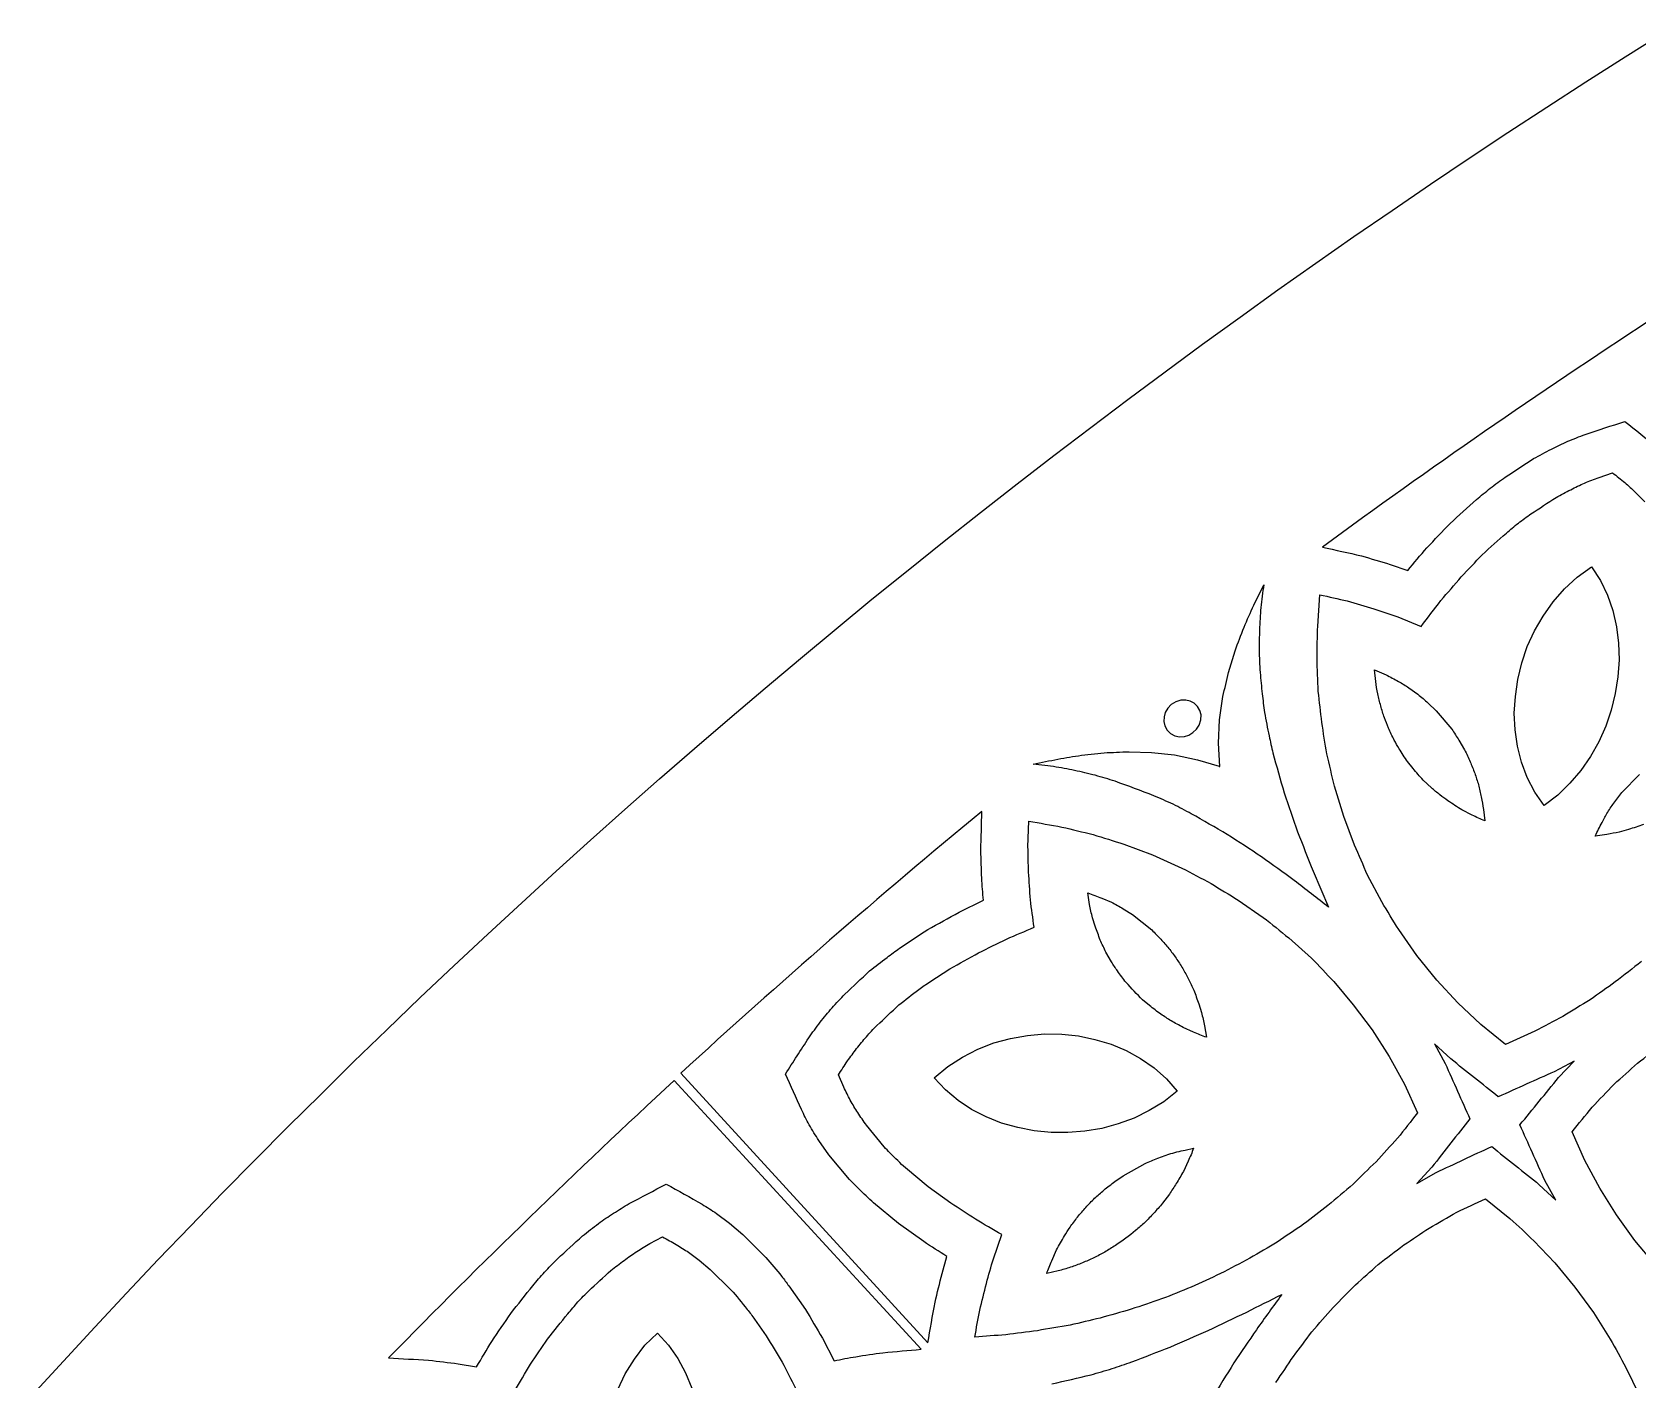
# Model space of a CAD drawing. Extents: x 10 to 990, y 10 to 990.
# Drawn here: x 137.4 to 239.3, y 830.3 to 915.8 of the extents above; entities that cross this region are included whole.
import ezdxf

# ---------------------------------------------------------------- set-up
doc = ezdxf.new("R2010")
doc.units = 0

msp = doc.modelspace()

# ---------------------------------------------------------------- linework, layer by layer
for points in [[(137.4, 829.36), (139.39, 831.53), (141.38, 833.69), (143.39, 835.84), (145.41, 837.97), (147.45, 840.09), (149.49, 842.2), (151.55, 844.29), (153.62, 846.38), (155.71, 848.45), (157.8, 850.51), (159.91, 852.55), (162.03, 854.59), (164.16, 856.61), (166.31, 858.62), (168.47, 860.61), (170.64, 862.6), (172.82, 864.57), (175.01, 866.52), (177.21, 868.47), (179.43, 870.4), (181.66, 872.32), (183.9, 874.22), (186.15, 876.11), (188.41, 877.99), (190.68, 879.86), (192.97, 881.71), (195.26, 883.55), (197.57, 885.37), (199.89, 887.18), (202.22, 888.98), (204.56, 890.76), (206.91, 892.53), (209.28, 894.29), (211.65, 896.03), (214.04, 897.76), (216.43, 899.48), (218.84, 901.18), (221.25, 902.86), (223.68, 904.53), (226.12, 906.19), (228.57, 907.84), (231.03, 909.46), (233.5, 911.08), (235.98, 912.68), (238.46, 914.26), (240.96, 915.84)], [(174.56, 829.72), (175.03, 830.72), (175.61, 831.65), (176.28, 832.53), (177.07, 833.31), (177.07, 833.31), (177.77, 832.55), (178.36, 831.69), (178.86, 830.79), (179.25, 829.81)]]:
    msp.add_lwpolyline(points)
for points in [[(240.02, 897.54, 0.013098), (219.26, 883.17, -0.001447), (221.74, 882.61, -0.003824), (223.55, 882.07), (224.67, 881.69, -0.005336), (225.89, 883.12, -0.001286), (227.36, 884.67, -0.003702), (229.03, 886.18, -0.006594), (229.91, 886.9, -0.008119), (230.86, 887.61, -0.001098), (232.66, 888.78, -0.006132), (233.79, 889.38, -0.008407), (234.83, 889.88, -0.005993), (235.93, 890.31, -0.001259), (238.44, 891.14, -0.004169), (240.48, 889.51, -0.007625)], [(239.5, 856.88, -0.002791), (237.84, 855.58, 0.001011), (236.25, 854.45, 0.001049), (234.52, 853.4, 0.001099), (232.73, 852.45, 0.001308), (230.88, 851.62), (229.31, 852.88), (227.86, 854.25), (226.51, 855.7), (225.25, 857.26), (224.1, 858.9, -0.004389), (223.03, 860.66), (222.13, 862.36, -0.004314), (221.3, 864.26), (220.61, 866.08), (220.03, 868, -0.005008), (219.55, 870.05, -0.004978), (219.22, 872.05, -0.001008), (219, 874.01, -0.005139), (218.92, 876.12, -0.004987), (218.96, 878.16), (219.1, 880.14, -0.005447), (220.83, 879.75, -0.006071), (222.52, 879.25, -0.006066), (224.04, 878.74), (225.52, 878.14, -0.004158), (226.78, 879.77, -0.005153), (228.07, 881.28, -0.001127), (229.4, 882.68, -0.003793), (230.93, 884.06, -0.006777), (231.69, 884.69, -0.009289), (232.49, 885.28, -0.001068), (234.08, 886.31, -0.006663), (235.02, 886.81, -0.008596), (235.89, 887.23, -0.007647), (236.81, 887.59), (237.67, 887.87), (237.67, 887.87, -0.007162), (238.45, 887.26, -0.008583), (239.13, 886.64), (239.72, 886.04)], [(239.63, 865.56, -0.012802), (238.68, 865.26, -0.014652), (238.09, 865.09, -0.007995), (237.31, 864.94), (236.57, 864.84, -0.010681), (237, 865.7, -0.012507), (237.36, 866.35, -0.010531), (237.81, 867.01), (238.26, 867.59), (239.37, 868.75)], [(240.32, 837.71), (239.09, 839.19), (237.92, 840.8), (236.86, 842.49), (235.91, 844.25), (235.1, 846.08, -0.001311), (236.37, 847.63, -0.001103), (237.76, 849.09, -0.001039), (239.25, 850.42, -0.001043), (240.82, 851.66, -0.004491)], [(216.31, 830.17, -0.005024), (217.43, 831.83, -0.001153), (218.59, 833.38, -0.005319), (219.95, 834.94, -0.005422), (221.35, 836.36, -0.000999), (222.79, 837.65, -0.005318), (224.43, 838.9, -0.001061), (226.03, 839.97, -0.001302), (227.78, 840.97, -0.001164), (229.6, 841.82), (231.16, 840.57, -0.004427), (232.68, 839.16), (234.01, 837.76), (235.27, 836.23), (236.45, 834.61), (237.52, 832.93, -0.00328), (238.51, 831.13), (239.36, 829.4, -0.003133)], [(168, 829.62, -0.005153), (169.02, 831.33, -0.001127), (170.1, 832.92, -0.003793), (171.39, 834.53, -0.006777), (172.03, 835.28, -0.009289), (172.72, 835.99, -0.001068), (174.12, 837.28, -0.006663), (174.96, 837.92, -0.008596), (175.76, 838.48, -0.007647), (176.6, 838.98), (177.4, 839.41), (177.4, 839.41, -0.007162), (178.27, 838.92, -0.008583), (179.05, 838.43), (179.73, 837.94), (180.42, 837.35), (181.74, 836.06, -0.009757), (182.77, 834.81, -0.016739), (183.24, 834.18), (183.98, 833.13, -0.004066), (184.98, 831.47, -0.002935), (185.84, 829.81)], [(202.1, 830.08, -0.00142), (204.58, 830.66, 0.00338), (205.92, 831.05, 0.003235), (207.16, 831.48, 0.001129), (209.61, 832.42, 0.000888), (212.02, 833.48, 0.001621), (214.46, 834.64, -0.001279), (216.69, 835.76), (216.69, 835.76, 0.004068), (215.07, 833.52, 0.003593), (213.64, 831.41, 0.004188), (212.27, 829.17, 0.004559)]]:
    msp.add_lwpolyline(points, format="xyb")
for points in [[(236.33, 881.92), (236.9, 881.05), (237.34, 880.11), (237.68, 879.14), (237.91, 878.1), (238.05, 877.07), (238.08, 876.01), (238, 874.94), (237.84, 873.88), (237.58, 872.83), (237.24, 871.81), (236.79, 870.82), (236.26, 869.88), (235.65, 869), (234.96, 868.19), (234.19, 867.43), (233.32, 866.78), (232.73, 867.63), (232.26, 868.56), (231.89, 869.52), (231.64, 870.54), (231.48, 871.58), (231.43, 872.64), (231.5, 873.7), (231.66, 874.77), (231.91, 875.82), (232.26, 876.86), (232.72, 877.86), (233.27, 878.79), (233.9, 879.7), (234.62, 880.52), (235.43, 881.27), (236.33, 881.92)], [(211.55, 872.21), (211.56, 872.52), (211.48, 872.81), (211.33, 873.05), (211.12, 873.26), (210.88, 873.39), (210.59, 873.46), (210.28, 873.46), (209.96, 873.36), (209.66, 873.18), (209.45, 872.95), (209.29, 872.68), (209.22, 872.39), (209.2, 872.11), (209.26, 871.82), (209.41, 871.56), (209.62, 871.34), (209.9, 871.19), (210.2, 871.14), (210.51, 871.16), (210.79, 871.24), (211.05, 871.4), (211.28, 871.62), (211.45, 871.88), (211.55, 872.21)], [(194.64, 849.5), (195.49, 850.21), (196.43, 850.81), (197.4, 851.31), (198.42, 851.71), (199.47, 852), (200.55, 852.19), (201.63, 852.29), (202.72, 852.27), (203.79, 852.16), (204.83, 851.94), (205.85, 851.63), (206.82, 851.23), (207.73, 850.72), (208.58, 850.13), (209.36, 849.44), (210.04, 848.66), (209.19, 847.98), (208.27, 847.42), (207.31, 846.95), (206.3, 846.58), (205.26, 846.29), (204.19, 846.11), (203.12, 846.03), (202.05, 846.04), (200.98, 846.14), (199.93, 846.34), (198.91, 846.63), (197.93, 847.02), (197, 847.49), (196.15, 848.07), (195.34, 848.73), (194.64, 849.5)]]:
    msp.add_lwpolyline(points, close=True)
for points in [[(219.65, 860.33, 0.003736), (217.47, 862.02, 0.003279), (215.4, 863.51, 0.003993), (213.22, 864.94, 0.003622), (210.94, 866.25, 0.005429), (209.79, 866.85, 0.006824), (208.57, 867.39, 0.004458), (206.11, 868.31, 0.007232), (204.85, 868.69, 0.005343), (203.54, 869, 0.00686), (202.2, 869.24), (200.91, 869.39, -0.003916), (202.48, 869.72, -0.004838), (203.97, 869.96), (205.41, 870.12, -0.006482), (206.99, 870.18), (208.41, 870.14), (209.88, 869.99), (211.34, 869.68), (212.71, 869.26), (212.71, 869.25), (212.75, 869.25), (212.67, 870.73), (212.73, 872.21), (212.95, 873.69, -0.005993), (213.31, 875.22), (213.72, 876.59, -0.004539), (214.29, 878.08, -0.005183), (214.9, 879.48), (215.54, 880.78, 0.00704), (215.35, 879.33, 0.007037), (215.27, 877.91, 0.007346), (215.24, 876.64, 0.006828), (215.31, 875.22, 0.008319), (215.44, 873.85, 0.006422), (215.59, 872.68, 0.007886), (215.88, 871.19, 0.006685), (216.12, 870.11, 0.004213), (216.83, 867.58, 0.003002), (217.69, 865.11, 0.003605), (218.67, 862.6), (219.65, 860.33)], [(222.56, 875.39), (223.3, 875.07, -0.007262), (224.08, 874.65, -0.010314), (224.75, 874.24), (225.32, 873.83, -0.007648), (225.97, 873.27), (226.48, 872.78), (227.47, 871.61, -0.008034), (227.92, 870.92), (228.28, 870.31, -0.008382), (228.63, 869.55, -0.010194), (228.92, 868.83, -0.010528), (229.16, 868.09, -0.009771), (229.34, 867.32, -0.007454), (229.47, 866.53), (229.56, 865.8, -0.006907), (228.76, 866.16), (228.11, 866.49, -0.011351), (227.22, 867.08, -0.01827), (226.71, 867.45, -0.011985), (226.17, 867.9), (225.65, 868.39, -0.011914), (225.01, 869.12), (224.66, 869.56, -0.011546), (224.13, 870.38, -0.01483), (223.81, 870.93, -0.012521), (223.46, 871.69, -0.012113), (223.19, 872.34, -0.011593), (222.96, 873.09, -0.008817), (222.77, 873.86, -0.010251), (222.64, 874.65), (222.56, 875.39)], [(197.66, 866.4, 0.013328), (178.55, 849.79), (194.23, 832.68, -0.004948), (194.69, 835.26, -0.005308), (195.13, 837.08), (195.43, 838.17, -0.003786), (193.97, 839.11), (192.36, 840.25), (190.79, 841.56, -0.008292), (189.83, 842.47), (189.26, 843.05), (187.95, 844.62), (187.31, 845.52, -0.006908), (186.7, 846.52, -0.007455), (186.21, 847.48, -0.000749), (185.2, 849.74, -0.001707), (186.67, 852.03, -0.006444), (187.4, 853.03, -0.006987), (188.15, 853.94, -0.007603), (188.97, 854.81, -0.001296), (190.53, 856.28, -0.006752), (191.64, 857.14, -0.006999), (192.43, 857.72, -0.001309), (194.22, 858.9, -0.004398), (196.21, 860), (197.75, 860.76, -0.006506), (197.65, 862.17, -0.005615), (197.59, 863.92, -0.001264), (197.66, 866.4)], [(188.55, 849.68, -0.006748), (189.13, 850.57, -0.007662), (189.71, 851.35, -0.009078), (190.33, 852.11, -0.008251), (191, 852.82, -0.001046), (192.39, 854.12, -0.010498), (193.65, 855.1, -0.01928), (194.35, 855.58), (195.63, 856.42, -0.004827), (197.45, 857.43, -0.00459), (199.22, 858.3, -0.001139), (200.97, 859.05, -0.005896), (200.74, 860.79, -0.005692), (200.62, 862.55, -0.005724), (200.58, 864.16), (200.63, 865.78, -0.005399), (202.73, 865.41, -0.005339), (204.71, 864.93, -0.004521), (206.66, 864.32), (208.49, 863.65, -0.001012), (210.34, 862.81, -0.004571), (212.2, 861.82, -0.004588), (213.91, 860.77), (215.51, 859.68, -0.004052), (217.13, 858.37), (218.56, 857.1, -0.004136), (219.99, 855.6), (221.22, 854.14), (222.42, 852.54), (223.5, 850.86), (224.46, 849.1), (225.29, 847.27, 0.001163), (224.03, 845.67, 0.001288), (222.66, 844.18, 0.001078), (221.21, 842.76, -0.002428), (219.61, 841.41, 0.001017), (218.07, 840.22, 0.001059), (216.4, 839.08, 0.001246), (214.66, 838.05, -0.002627), (212.8, 837.08, -0.002704), (210.94, 836.22, -0.003038), (209.06, 835.47, -0.002631), (207.12, 834.82, -0.002697), (205.16, 834.26, 0.001253), (203.26, 833.81, -0.002059), (201.18, 833.46, -0.002966), (199.17, 833.2, 0.00098), (197.21, 833.05, -0.005425), (197.53, 834.77, -0.005209), (197.94, 836.46, -0.005576), (198.39, 838.02), (198.92, 839.55, -0.003118), (197.25, 840.53, -0.003619), (195.69, 841.54), (194.24, 842.59), (192.81, 843.78, -0.010251), (191.84, 844.72, -0.017147), (191.45, 845.13), (190.34, 846.49, -0.008963), (189.78, 847.29, -0.008119), (189.31, 848.08, -0.008347), (188.9, 848.9), (188.55, 849.68)], [(204.37, 861.24, -0.009697), (205.26, 860.9), (205.87, 860.64, -0.010466), (206.63, 860.23), (207.22, 859.85), (208.43, 858.88, -0.007965), (209.01, 858.29, -0.010934), (209.52, 857.71, -0.010853), (209.98, 857.09, -0.009485), (210.4, 856.44, -0.011478), (210.77, 855.76, -0.010216), (211.1, 855.06, -0.012307), (211.41, 854.19), (211.59, 853.65, -0.006912), (211.78, 852.8), (211.9, 852.07, -0.006924), (211.09, 852.39), (210.42, 852.7, -0.008811), (209.67, 853.11, -0.010667), (209.01, 853.53, -0.012969), (208.29, 854.09), (207.85, 854.44, -0.008534), (206.8, 855.55, -0.009798), (206.26, 856.28, -0.012624), (205.87, 856.86), (205.52, 857.47, -0.010084), (205.17, 858.24, -0.013033), (204.85, 859.11), (204.67, 859.65, -0.00791), (204.49, 860.5), (204.37, 861.24)], [(234.06, 841.73), (233.37, 842.99, -0.000995), (231.79, 846.51, -0.002096), (234.24, 849.51), (235.24, 850.56), (233.97, 849.89, 0.002095), (230.42, 848.29, 0.000988), (227.4, 850.7), (226.38, 851.65), (227.05, 850.41, 0.001), (228.62, 846.89, 0.002416), (226.21, 843.84), (225.25, 842.79), (226.47, 843.49, -0.002426), (230, 845.14, -0.000992), (233.02, 842.72), (234.06, 841.73)], [(193.8, 832.28), (178.14, 849.33, 0.013098), (160.02, 831.73, -0.001447), (162.56, 831.59, -0.003824), (164.44, 831.36), (165.6, 831.17, -0.005336), (166.57, 832.78, -0.001286), (167.77, 834.55, -0.003702), (169.17, 836.31, -0.006594), (169.91, 837.17, -0.008119), (170.73, 838.02, -0.001098), (172.32, 839.47, -0.006132), (173.33, 840.26, -0.008407), (174.28, 840.91, -0.005993), (175.29, 841.52, -0.001259), (177.63, 842.76, -0.004169), (179.91, 841.48, -0.007625), (180.82, 840.9), (181.65, 840.29), (182.49, 839.57), (183.96, 838.11, -0.008833), (184.95, 836.91, -0.016802), (185.41, 836.3), (186.46, 834.81, -0.003624), (187.54, 832.98), (188.28, 831.55, -0.006727), (189.66, 831.81, -0.005784), (191.38, 832.06, -0.001441), (193.8, 832.28)], [(201.77, 837.08, -0.007149), (202.09, 837.9), (202.39, 838.59, -0.011467), (202.9, 839.47, -0.011545), (203.25, 840.02, -0.010777), (203.73, 840.67, -0.009122), (204.25, 841.28, -0.010429), (204.81, 841.86, -0.010063), (205.4, 842.38, -0.012635), (206.09, 842.92), (206.61, 843.29), (208.01, 844.07, -0.010417), (208.81, 844.41), (209.51, 844.66, -0.012837), (210.56, 844.92), (211.09, 845.03, -0.007892), (210.75, 844.21), (210.44, 843.56, -0.006883), (209.99, 842.79, -0.00865), (209.55, 842.12), (209.12, 841.54, -0.006775), (208.55, 840.9, -0.009251), (208, 840.33, -0.00944), (207.41, 839.81, -0.023407), (206.14, 838.87, -0.008108), (205.46, 838.45, -0.010185), (204.76, 838.08, -0.008238), (204.03, 837.76, -0.010225), (203.28, 837.48, -0.006371), (202.5, 837.25), (201.77, 837.08)]]:
    msp.add_lwpolyline(points, format="xyb", close=True)

doc.saveas('drawing.dxf')
